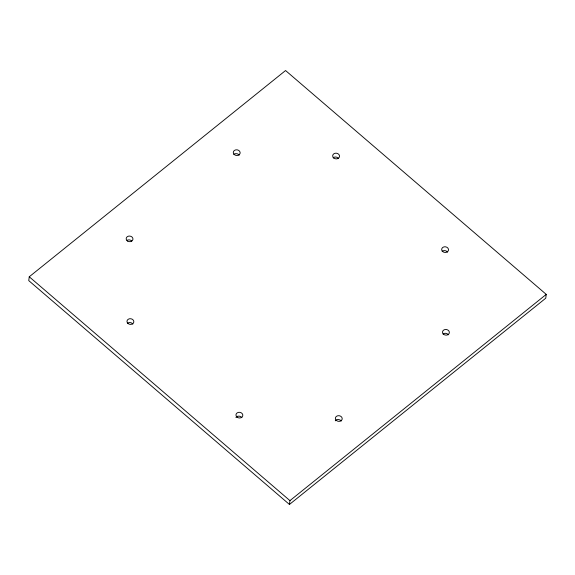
<?xml version="1.0" encoding="UTF-8"?>
<svg xmlns="http://www.w3.org/2000/svg" width="575" height="575" viewBox="0 0 575 575"><rect width="100%" height="100%" fill="white"/><g stroke="black" fill="none" stroke-linecap="round" stroke-linejoin="round"><path stroke-width="0.86" d="M29.253 276.783L28.75 280.614L289.441 504.462L545.747 298.217L546.25 294.386L285.559 70.538L29.253 276.783L289.944 500.631L289.441 504.462M289.944 500.631L546.25 294.386M235.908 417.443A3.436 2.839 7.5 0 1 241.845 417.644M126.967 240.386A3.407 2.817 7.5 0 1 131.74 241.069M233.773 154.38A3.436 2.839 7.5 0 1 239.171 155.149M442.994 334.032A3.436 2.839 7.5 0 1 448.392 334.808M335.297 420.828A3.436 2.839 7.5 0 1 341.234 421.029M442.146 251.347A3.436 2.839 7.5 0 1 447.544 252.123M333.162 157.758A3.436 2.839 7.5 0 1 338.56 158.535M127.456 323.287A3.436 2.839 7.5 0 1 132.854 324.056M236.993 417.076A3.436 2.839 7.5 0 0 242.715 415.991A3.436 2.839 7.5 0 0 238.481 412.354A3.436 2.839 7.5 0 0 236.993 417.076M127.521 241.04A3.407 2.817 7.5 0 0 132.94 239.351A3.407 2.817 7.5 0 0 128.239 236.217A3.407 2.817 7.5 0 0 127.521 241.04M234.32 154.582A3.436 2.839 7.5 0 0 240.041 153.496A3.436 2.839 7.5 0 0 235.807 149.859A3.436 2.839 7.5 0 0 234.32 154.582M333.708 157.967A3.436 2.839 7.5 0 0 339.43 156.882A3.436 2.839 7.5 0 0 335.196 153.245A3.436 2.839 7.5 0 0 333.708 157.967M442.692 251.548A3.436 2.839 7.5 0 0 448.414 250.47A3.436 2.839 7.5 0 0 444.18 246.833A3.436 2.839 7.5 0 0 442.692 251.548M128.002 323.488A3.436 2.839 7.5 0 0 133.723 322.402A3.436 2.839 7.5 0 0 129.49 318.766A3.436 2.839 7.5 0 0 128.002 323.488M443.541 334.233A3.436 2.839 7.5 0 0 449.255 333.148A3.436 2.839 7.5 0 0 445.028 329.518A3.436 2.839 7.5 0 0 443.541 334.233M336.382 420.454A3.436 2.839 7.5 0 0 342.103 419.376A3.436 2.839 7.5 0 0 337.87 415.739A3.436 2.839 7.5 0 0 336.382 420.454"/></g></svg>
